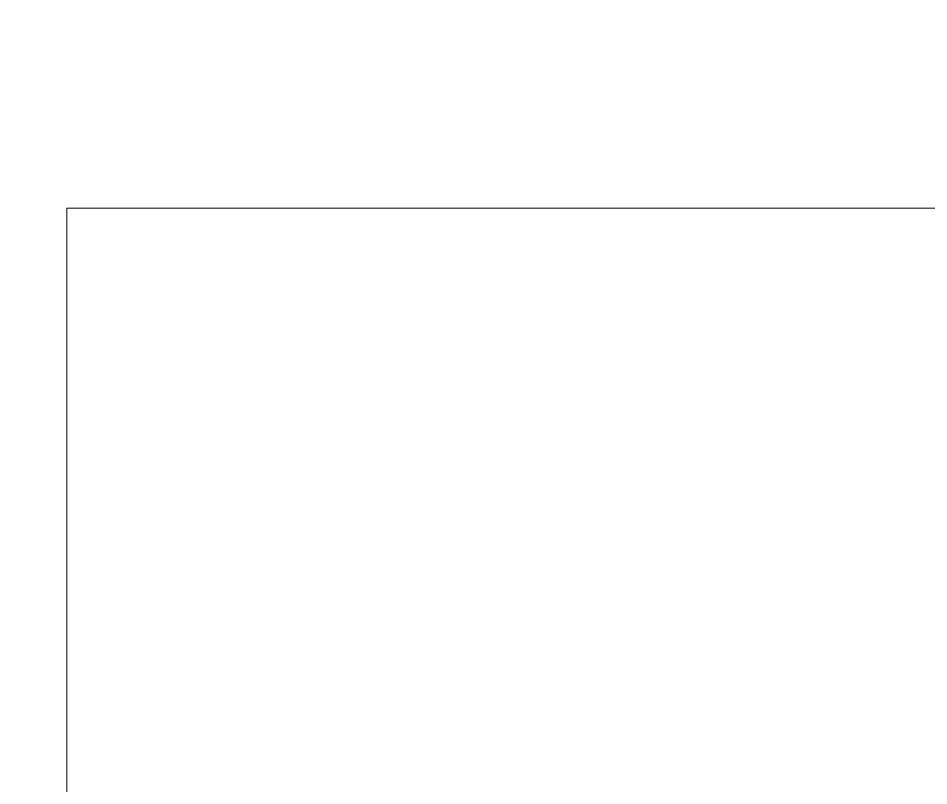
# Model space of a CAD drawing. Header units: inches. Extents: x -4110 to -1807, y 11006 to 12281.
# Drawn here: x -3610.21 to -3609.526, y 11120.693 to 11121.269 of the extents above; entities that cross this region are included whole.
import ezdxf

# ---------------------------------------------------------------- set-up
doc = ezdxf.new("R2010")
doc.units = ezdxf.units.IN
doc.header["$MEASUREMENT"] = 0
for name, color, linetype, lineweight in [('0-1', 7, 'Continuous', 5), ('A-WALL-6', 50, 'Continuous', 18), ('A-WALL-PATT-1', 253, 'Continuous', 9), ('A-WALL-PATT-2', 7, 'Continuous', 9)]:
    doc.layers.add(name, color=color, linetype=linetype, lineweight=lineweight)

# ---------------------------------------------------------------- blocks, each defined once
blk = doc.blocks.new('CTR - 1st Phase - Unit Layouts_rvt-1-ENLARGED RCP - 1ST FLOOR PLAN - EAST')
at = {"layer": 'A-WALL-PATT-1'}
h = blk.add_hatch(dxfattribs=at)
h.set_pattern_fill('FP_4', color=256, style=0, pattern_type=2)
h.set_pattern_definition([(216.87, (4.265, 10.662), (31.9871619, 21.32545714), [5.331, -47.981]), (206.565, (10.662, 7.464), (-10.662476, -10.6620098), [11.921, -11.921]), (198.435, (10.662, 2.132), (-21.32449365, -10.6625869), [6.744, -26.974])])
h.paths.add_polyline_path([(-3605.42374, 11070.34648), (-3605.42374, 11121.1269), (-3610.17374, 11121.1269), (-3610.17374, 11070.34648)], flags=0)
at = {"layer": 'A-WALL-PATT-2'}
h = blk.add_hatch(dxfattribs=at)
h.set_pattern_fill('FP_5', color=256, style=0, pattern_type=2)
h.set_pattern_definition([(45, (0, 0), (-4.2426407, 4.2426407), [])])
h.paths.add_polyline_path([(-3610.17374, 11070.34648), (-3610.17374, 11121.1269), (-3605.42374, 11121.1269), (-3605.42374, 11121.7519), (-3610.79874, 11121.7519), (-3610.79874, 11070.34648), (-3610.47157, 11070.34648)], flags=0)
at = {"layer": 'A-WALL-6'}
for p, q in [((-3610.17374, 11070.34648), (-3610.17374, 11121.1269)), ((-3610.17374, 11121.1269), (-3605.42374, 11121.1269))]:
    blk.add_line(p, q, dxfattribs=at)

msp = doc.modelspace()

# ---------------------------------------------------------------- block references
at = {"layer": '0-1'}
msp.add_blockref('CTR - 1st Phase - Unit Layouts_rvt-1-ENLARGED RCP - 1ST FLOOR PLAN - EAST', (0, 0), dxfattribs=at)

doc.saveas('drawing.dxf')
